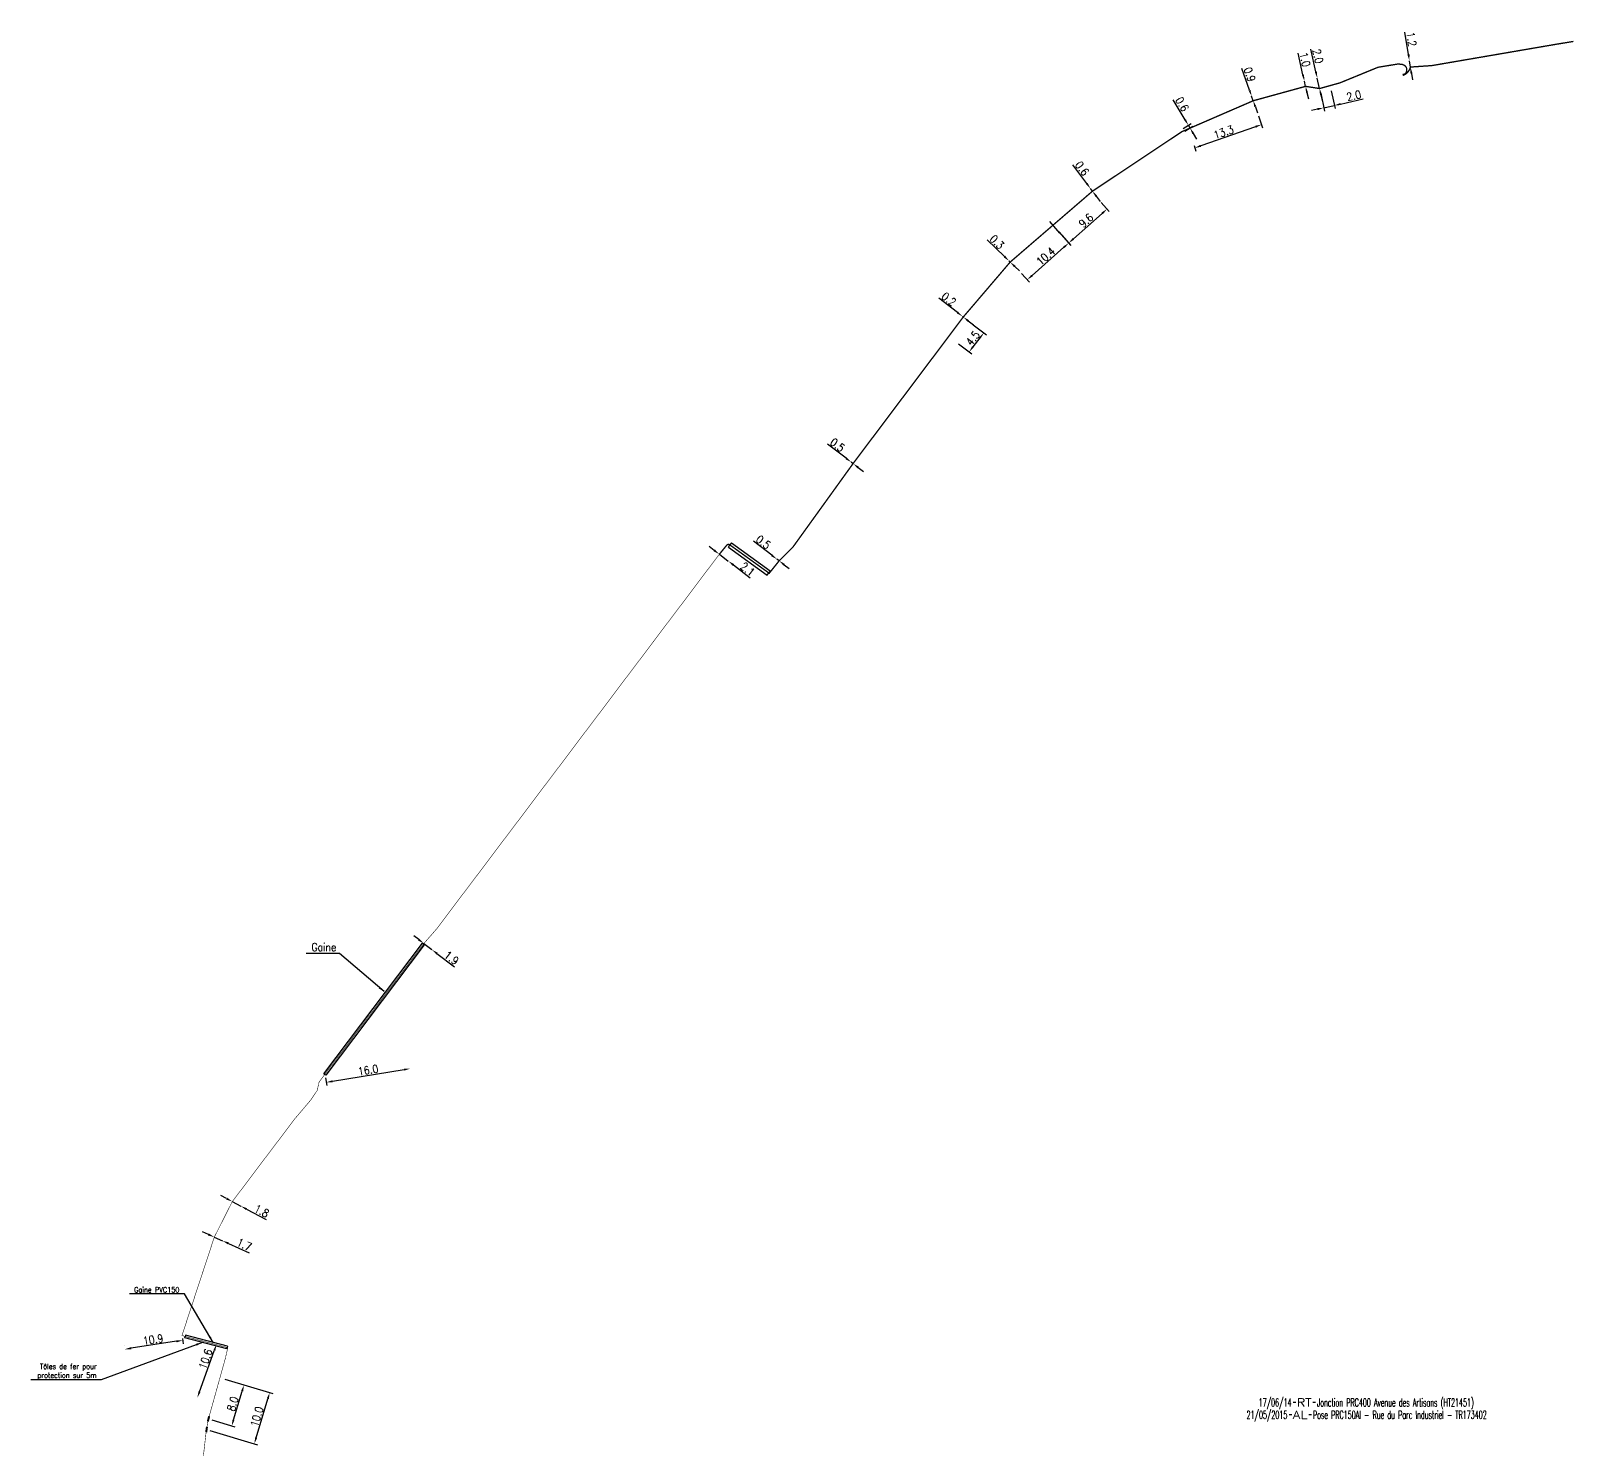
# Model space of a CAD drawing. Header units: millimetres. Extents: x 113190 to 114000, y 149000 to 149995.
# Drawn here: x 113710.8 to 114000.1, y 149729.5 to 149995.3 of the extents above; entities that cross this region are included whole.
import ezdxf
from ezdxf.enums import TextEntityAlignment as Align

# ---------------------------------------------------------------- set-up
doc = ezdxf.new("R2010")
doc.units = ezdxf.units.MM
doc.header["$PDMODE"] = 34
doc.layers.get('0').update_dxf_attribs({"linetype": 'CONTINUOUS'})
doc.layers.get('DEFPOINTS').update_dxf_attribs({"linetype": 'CONTINUOUS'})
for name, color, linetype in [('M_130', 3, 'M_ST_15'), ('M_300', 7, 'CONTINUOUS'), ('M_400', 7, 'CONTINUOUS'), ('M_420', 7, 'CONTINUOUS'), ('M_910', 7, 'CONTINUOUS')]:
    doc.layers.add(name, color=color, linetype=linetype)
doc.styles.get("Standard").update_dxf_attribs({"font": 'romans.shx', "width": 0.85})
doc.linetypes.add('M_ST_15', pattern='A,5,-0.3,["XX",Standard,S=1,R=0,X=0,Y=-0.5],-2.5', length=7.8)
doc.dimstyles.get("Standard").update_dxf_attribs({"dimtxt": 1.5, "dimasz": 1.2, "dimexe": 0.625, "dimexo": 0.625, "dimgap": 0.25, "dimtad": 1, "dimdec": 1, "dimzin": 0, "dimdsep": 46, "dimtxsty": 'Standard', "dimcen": -0.5, "dimadec": 0, "dimazin": 0, "dimtfac": 1, "dimtdec": 1, "dimtmove": 0, "dimatfit": 3, "dimfxl": 0, "dimtolj": 1, "dimtzin": 0, "dimarcsym": 0})

# ---------------------------------------------------------------- blocks, each defined once
blk = doc.blocks.new('*D3')
at = {"layer": 'DEFPOINTS', "color": 0, "linetype": 'Continuous', "transparency": 16777216}
for p in [(113745.55, 149749.03), (113745.55, 149749.03), (113741.98, 149739.09)]:
    blk.add_point(p, dxfattribs=at)
at = {"layer": 'M_130', "color": 0, "linetype": 'Continuous', "lineweight": -2, "transparency": 16777216}
blk.add_line((113742.38, 149740.22), (113745.15, 149747.9), dxfattribs=at)
at = {"layer": 'M_130', "color": 0, "linetype": 'Continuous', "transparency": 16777216}
for points in [[(113744.96, 149747.97), (113745.34, 149747.83), (113745.55, 149749.03)], [(113742.2, 149740.29), (113742.57, 149740.15), (113741.98, 149739.09)]]:
    blk.add_solid(points, dxfattribs=at)
at = {"layer": 'M_130', "color": 0, "linetype": 'Continuous', "transparency": 16777216, "insert": (113743.52, 149746.33), "char_height": 1.5, "attachment_point": 5, "rotation": 70.2105}
blk.add_mtext('\\A1;10.6', dxfattribs=at)
blk = doc.blocks.new('*D21')
at = {"layer": 'DEFPOINTS', "color": 0, "linetype": 'Continuous', "transparency": 16777216}
for p in [(113728.39, 149748.18), (113728.39, 149748.17), (113739.1, 149750.78)]:
    blk.add_point(p, dxfattribs=at)
at = {"layer": 'M_130', "color": 0, "linetype": 'Continuous', "lineweight": -2, "transparency": 16777216}
for p, q in [((113728.3, 149748.79), (113728.29, 149748.79)), ((113738.05, 149749.66), (113729.58, 149748.36)), ((113739.19, 149750.16), (113739.34, 149749.22))]:
    blk.add_line(p, q, dxfattribs=at)
at = {"layer": 'M_130', "color": 0, "linetype": 'Continuous', "transparency": 16777216}
for points in [[(113729.54, 149748.56), (113729.61, 149748.16), (113728.39, 149748.18)], [(113738.02, 149749.86), (113738.08, 149749.46), (113739.24, 149749.84)]]:
    blk.add_solid(points, dxfattribs=at)
at = {"layer": 'M_130', "color": 0, "linetype": 'Continuous', "transparency": 16777216, "insert": (113733.68, 149750), "char_height": 1.5, "attachment_point": 5, "rotation": 8.7199}
blk.add_mtext('\\A1;10.9', dxfattribs=at)
blk = doc.blocks.new('*D22')
at = {"layer": 'DEFPOINTS', "color": 0, "linetype": 'Continuous', "transparency": 16777216}
for p in [(113745.16, 149769.2), (113746.71, 149768.5), (113746.71, 149768.5)]:
    blk.add_point(p, dxfattribs=at)
at = {"layer": 'M_130', "color": 0, "linetype": 'Continuous', "lineweight": -2, "transparency": 16777216}
for p, q in [((113744.06, 149769.69), (113742.96, 149770.17)), ((113745.16, 149769.2), (113746.71, 149768.5)), ((113747.8, 149768.02), (113751.72, 149766.27))]:
    blk.add_line(p, q, dxfattribs=at)
at = {"layer": 'M_130', "color": 0, "linetype": 'Continuous', "transparency": 16777216}
for points in [[(113744.14, 149769.87), (113743.98, 149769.5), (113745.16, 149769.2)], [(113747.89, 149768.2), (113747.72, 149767.83), (113746.71, 149768.5)]]:
    blk.add_solid(points, dxfattribs=at)
at = {"layer": 'M_130', "color": 0, "linetype": 'Continuous', "transparency": 16777216, "insert": (113750.76, 149767.79), "char_height": 1.5, "attachment_point": 5, "rotation": 335.9658}
blk.add_mtext('\\A1;1.7', dxfattribs=at)
blk = doc.blocks.new('*D23')
at = {"layer": 'DEFPOINTS', "color": 0, "linetype": 'Continuous', "transparency": 16777216}
for p in [(113748.53, 149775.85), (113750.12, 149775.01), (113750.12, 149775.01)]:
    blk.add_point(p, dxfattribs=at)
at = {"layer": 'M_130', "color": 0, "linetype": 'Continuous', "lineweight": -2, "transparency": 16777216}
for p, q in [((113747.47, 149776.41), (113746.41, 149776.97)), ((113748.53, 149775.85), (113750.12, 149775.01)), ((113751.19, 149774.45), (113754.89, 149772.5))]:
    blk.add_line(p, q, dxfattribs=at)
at = {"layer": 'M_130', "color": 0, "linetype": 'Continuous', "transparency": 16777216}
for points in [[(113747.56, 149776.59), (113747.38, 149776.24), (113748.53, 149775.85)], [(113751.28, 149774.63), (113751.09, 149774.28), (113750.12, 149775.01)]]:
    blk.add_solid(points, dxfattribs=at)
at = {"layer": 'M_130', "color": 0, "linetype": 'Continuous', "transparency": 16777216, "insert": (113754.04, 149774.08), "char_height": 1.5, "attachment_point": 5, "rotation": 332.1739}
blk.add_mtext('\\A1;1.8', dxfattribs=at)
blk = doc.blocks.new('*D24')
at = {"layer": 'DEFPOINTS', "color": 0, "linetype": 'Continuous', "transparency": 16777216}
for p in [(113784.45, 149824.22), (113785.96, 149823.07), (113785.96, 149823.07)]:
    blk.add_point(p, dxfattribs=at)
at = {"layer": 'M_130', "color": 0, "linetype": 'Continuous', "lineweight": -2, "transparency": 16777216}
for p, q in [((113783.49, 149824.95), (113782.54, 149825.68)), ((113784.45, 149824.22), (113785.96, 149823.07)), ((113786.91, 149822.34), (113790.2, 149819.84))]:
    blk.add_line(p, q, dxfattribs=at)
at = {"layer": 'M_130', "color": 0, "linetype": 'Continuous', "transparency": 16777216}
for points in [[(113783.62, 149825.11), (113783.37, 149824.79), (113784.45, 149824.22)], [(113787.03, 149822.5), (113786.79, 149822.18), (113785.96, 149823.07)]]:
    blk.add_solid(points, dxfattribs=at)
at = {"layer": 'M_130', "color": 0, "linetype": 'Continuous', "transparency": 16777216, "insert": (113789.64, 149821.52), "char_height": 1.5, "attachment_point": 5, "rotation": 322.6609}
blk.add_mtext('\\A1;1.9', dxfattribs=at)
blk = doc.blocks.new('*D25')
at = {"layer": 'DEFPOINTS', "color": 0, "linetype": 'Continuous', "transparency": 16777216}
for p in [(113839.85, 149897.18), (113841.52, 149895.9), (113841.52, 149895.9)]:
    blk.add_point(p, dxfattribs=at)
at = {"layer": 'M_130', "color": 0, "linetype": 'Continuous', "lineweight": -2, "transparency": 16777216}
for p, q in [((113838.9, 149897.91), (113837.95, 149898.63)), ((113839.85, 149897.18), (113841.52, 149895.9)), ((113842.48, 149895.18), (113845.66, 149892.75))]:
    blk.add_line(p, q, dxfattribs=at)
at = {"layer": 'M_130', "color": 0, "linetype": 'Continuous', "transparency": 16777216}
for points in [[(113839.02, 149898.07), (113838.78, 149897.75), (113839.85, 149897.18)], [(113842.6, 149895.34), (113842.36, 149895.02), (113841.52, 149895.9)]]:
    blk.add_solid(points, dxfattribs=at)
at = {"layer": 'M_130', "color": 0, "linetype": 'Continuous', "transparency": 16777216, "insert": (113845.15, 149894.39), "char_height": 1.5, "attachment_point": 5, "rotation": 322.6609}
blk.add_mtext('\\A1;2.1', dxfattribs=at)
blk = doc.blocks.new('*D26')
at = {"layer": 'DEFPOINTS', "color": 0, "linetype": 'Continuous', "transparency": 16777216}
for p in [(113850.65, 149896.25), (113850.65, 149896.25), (113851.05, 149895.94)]:
    blk.add_point(p, dxfattribs=at)
at = {"layer": 'M_130', "color": 0, "linetype": 'Continuous', "lineweight": -2, "transparency": 16777216}
for p, q in [((113849.7, 149896.98), (113846.23, 149899.63)), ((113851.05, 149895.94), (113850.65, 149896.25)), ((113852, 149895.22), (113852.96, 149894.49))]:
    blk.add_line(p, q, dxfattribs=at)
at = {"layer": 'M_130', "color": 0, "linetype": 'Continuous', "transparency": 16777216}
for points in [[(113849.82, 149897.14), (113849.58, 149896.82), (113850.65, 149896.25)], [(113852.13, 149895.38), (113851.88, 149895.06), (113851.05, 149895.94)]]:
    blk.add_solid(points, dxfattribs=at)
at = {"layer": 'M_130', "color": 0, "linetype": 'Continuous', "transparency": 16777216, "insert": (113848.09, 149899.46), "char_height": 1.5, "attachment_point": 5, "rotation": 322.6261}
blk.add_mtext('\\A1;0.5', dxfattribs=at)
blk = doc.blocks.new('*D27')
at = {"layer": 'DEFPOINTS', "color": 0, "linetype": 'Continuous', "transparency": 16777216}
for p in [(113864.56, 149914.45), (113864.56, 149914.45), (113864.95, 149914.15)]:
    blk.add_point(p, dxfattribs=at)
at = {"layer": 'M_130', "color": 0, "linetype": 'Continuous', "lineweight": -2, "transparency": 16777216}
for p, q in [((113863.6, 149915.18), (113860.13, 149917.83)), ((113864.95, 149914.15), (113864.56, 149914.45)), ((113865.91, 149913.42), (113866.86, 149912.69))]:
    blk.add_line(p, q, dxfattribs=at)
at = {"layer": 'M_130', "color": 0, "linetype": 'Continuous', "transparency": 16777216}
for points in [[(113863.72, 149915.34), (113863.48, 149915.02), (113864.56, 149914.45)], [(113866.03, 149913.58), (113865.79, 149913.26), (113864.95, 149914.15)]]:
    blk.add_solid(points, dxfattribs=at)
at = {"layer": 'M_130', "color": 0, "linetype": 'Continuous', "transparency": 16777216, "insert": (113862, 149917.66), "char_height": 1.5, "attachment_point": 5, "rotation": 322.6261}
blk.add_mtext('\\A1;0.5', dxfattribs=at)
blk = doc.blocks.new('*D28')
at = {"layer": 'DEFPOINTS', "color": 0, "linetype": 'Continuous', "transparency": 16777216}
for p in [(113885.43, 149941.77), (113885.43, 149941.77), (113885.59, 149941.64)]:
    blk.add_point(p, dxfattribs=at)
at = {"layer": 'M_130', "color": 0, "linetype": 'Continuous', "lineweight": -2, "transparency": 16777216}
for p, q in [((113884.48, 149942.5), (113881.03, 149945.18)), ((113885.59, 149941.64), (113885.43, 149941.77)), ((113886.53, 149940.91), (113887.48, 149940.17))]:
    blk.add_line(p, q, dxfattribs=at)
at = {"layer": 'M_130', "color": 0, "linetype": 'Continuous', "transparency": 16777216}
for points in [[(113884.6, 149942.66), (113884.36, 149942.34), (113885.43, 149941.77)], [(113886.66, 149941.07), (113886.41, 149940.75), (113885.59, 149941.64)]]:
    blk.add_solid(points, dxfattribs=at)
at = {"layer": 'M_130', "color": 0, "linetype": 'Continuous', "transparency": 16777216, "insert": (113882.89, 149945), "char_height": 1.5, "attachment_point": 5, "rotation": 322.1599}
blk.add_mtext('\\A1;0.2', dxfattribs=at)
blk = doc.blocks.new('*D29')
at = {"layer": 'DEFPOINTS', "color": 0, "linetype": 'Continuous', "transparency": 16777216}
for p in [(113886.96, 149940.58), (113884.21, 149937.02), (113886.68, 149935.11)]:
    blk.add_point(p, dxfattribs=at)
at = {"layer": 'M_130', "color": 0, "linetype": 'Continuous', "lineweight": -2, "transparency": 16777216}
for p, q in [((113887.45, 149940.2), (113889.92, 149938.29)), ((113884.7, 149936.64), (113887.17, 149934.73)), ((113888.7, 149937.72), (113887.41, 149936.06))]:
    blk.add_line(p, q, dxfattribs=at)
at = {"layer": 'M_130', "color": 0, "linetype": 'Continuous', "transparency": 16777216}
for points in [[(113888.54, 149937.84), (113888.85, 149937.6), (113889.43, 149938.67)], [(113887.25, 149936.18), (113887.57, 149935.94), (113886.68, 149935.11)]]:
    blk.add_solid(points, dxfattribs=at)
at = {"layer": 'M_130', "color": 0, "linetype": 'Continuous', "transparency": 16777216, "insert": (113887.38, 149937.65), "char_height": 1.5, "attachment_point": 5, "rotation": 52.3336}
blk.add_mtext('\\A1;4.5', dxfattribs=at)
blk = doc.blocks.new('*D30')
at = {"layer": 'DEFPOINTS', "color": 0, "linetype": 'Continuous', "transparency": 16777216}
for p in [(113894.17, 149952.16), (113894.17, 149952.16), (113894.39, 149951.95)]:
    blk.add_point(p, dxfattribs=at)
at = {"layer": 'M_130', "color": 0, "linetype": 'Continuous', "lineweight": -2, "transparency": 16777216}
for p, q in [((113893.31, 149952.99), (113890.09, 149956.09)), ((113894.39, 149951.95), (113894.17, 149952.16)), ((113895.25, 149951.12), (113896.12, 149950.28))]:
    blk.add_line(p, q, dxfattribs=at)
at = {"layer": 'M_130', "color": 0, "linetype": 'Continuous', "transparency": 16777216}
for points in [[(113893.45, 149953.13), (113893.17, 149952.84), (113894.17, 149952.16)], [(113895.39, 149951.26), (113895.11, 149950.97), (113894.39, 149951.95)]]:
    blk.add_solid(points, dxfattribs=at)
at = {"layer": 'M_130', "color": 0, "linetype": 'Continuous', "transparency": 16777216, "insert": (113891.92, 149955.71), "char_height": 1.5, "attachment_point": 5, "rotation": 316.0826}
blk.add_mtext('\\A1;0.3', dxfattribs=at)
blk = doc.blocks.new('*D31')
at = {"layer": 'DEFPOINTS', "color": 0, "linetype": 'Continuous', "transparency": 16777216}
for p in [(113903.7, 149957.39), (113896.12, 149950.28), (113897.58, 149948.63)]:
    blk.add_point(p, dxfattribs=at)
at = {"layer": 'M_130', "color": 0, "linetype": 'Continuous', "lineweight": -2, "transparency": 16777216}
for p, q in [((113904.11, 149956.92), (113905.77, 149955.04)), ((113904.46, 149954.72), (113898.48, 149949.42)), ((113896.53, 149949.82), (113898, 149948.16))]:
    blk.add_line(p, q, dxfattribs=at)
at = {"layer": 'M_130', "color": 0, "linetype": 'Continuous', "transparency": 16777216}
for points in [[(113904.33, 149954.87), (113904.59, 149954.57), (113905.36, 149955.51)], [(113898.35, 149949.57), (113898.62, 149949.27), (113897.58, 149948.63)]]:
    blk.add_solid(points, dxfattribs=at)
at = {"layer": 'M_130', "color": 0, "linetype": 'Continuous', "transparency": 16777216, "insert": (113901.04, 149953.02), "char_height": 1.5, "attachment_point": 5, "rotation": 41.5316}
blk.add_mtext('\\A1;10.4', dxfattribs=at)
blk = doc.blocks.new('*D32')
at = {"layer": 'DEFPOINTS', "color": 0, "linetype": 'Continuous', "transparency": 16777216}
for p in [(113911.06, 149963.56), (113903.1, 149958.06), (113905.36, 149955.51)]:
    blk.add_point(p, dxfattribs=at)
at = {"layer": 'M_130', "color": 0, "linetype": 'Continuous', "lineweight": -2, "transparency": 16777216}
for p, q in [((113911.47, 149963.09), (113912.96, 149961.41)), ((113911.65, 149961.08), (113906.26, 149956.31)), ((113903.52, 149957.59), (113905.77, 149955.05))]:
    blk.add_line(p, q, dxfattribs=at)
at = {"layer": 'M_130', "color": 0, "linetype": 'Continuous', "transparency": 16777216}
for points in [[(113911.51, 149961.23), (113911.78, 149960.93), (113912.54, 149961.88)], [(113906.12, 149956.46), (113906.39, 149956.16), (113905.36, 149955.51)]]:
    blk.add_solid(points, dxfattribs=at)
at = {"layer": 'M_130', "color": 0, "linetype": 'Continuous', "transparency": 16777216, "insert": (113908.62, 149959.74), "char_height": 1.5, "attachment_point": 5, "rotation": 41.5316}
blk.add_mtext('\\A1;9.6', dxfattribs=at)
blk = doc.blocks.new('*D33')
at = {"layer": 'DEFPOINTS', "color": 0, "linetype": 'Continuous', "transparency": 16777216}
for p in [(113909.45, 149965.71), (113909.45, 149965.71), (113909.81, 149965.23)]:
    blk.add_point(p, dxfattribs=at)
at = {"layer": 'M_130', "color": 0, "linetype": 'Continuous', "lineweight": -2, "transparency": 16777216}
for p, q in [((113908.73, 149966.67), (113906.12, 149970.17)), ((113909.81, 149965.23), (113909.45, 149965.71)), ((113910.53, 149964.27), (113911.25, 149963.31))]:
    blk.add_line(p, q, dxfattribs=at)
at = {"layer": 'M_130', "color": 0, "linetype": 'Continuous', "transparency": 16777216}
for points in [[(113908.89, 149966.79), (113908.57, 149966.55), (113909.45, 149965.71)], [(113910.69, 149964.39), (113910.37, 149964.15), (113909.81, 149965.23)]]:
    blk.add_solid(points, dxfattribs=at)
at = {"layer": 'M_130', "color": 0, "linetype": 'Continuous', "transparency": 16777216, "insert": (113907.87, 149969.5), "char_height": 1.5, "attachment_point": 5, "rotation": 306.7469}
blk.add_mtext('\\A1;0.6', dxfattribs=at)
blk = doc.blocks.new('*D34')
at = {"layer": 'DEFPOINTS', "color": 0, "linetype": 'Continuous', "transparency": 16777216}
for p in [(113927.79, 149977.59), (113926.26, 149976.68), (113926.56, 149976.16)]:
    blk.add_point(p, dxfattribs=at)
at = {"layer": 'M_130', "color": 0, "linetype": 'Continuous', "lineweight": -2, "transparency": 16777216}
for p, q in [((113927.18, 149978.62), (113924.95, 149982.38)), ((113926.79, 149977), (113928.33, 149977.91)), ((113927.1, 149976.48), (113928.64, 149977.39)), ((113928.1, 149977.07), (113927.79, 149977.59)), ((113928.71, 149976.04), (113929.32, 149975.01))]:
    blk.add_line(p, q, dxfattribs=at)
at = {"layer": 'M_130', "color": 0, "linetype": 'Continuous', "transparency": 16777216}
for points in [[(113927.35, 149978.72), (113927.01, 149978.52), (113927.79, 149977.59)], [(113928.88, 149976.14), (113928.54, 149975.94), (113928.1, 149977.07)]]:
    blk.add_solid(points, dxfattribs=at)
at = {"layer": 'M_130', "color": 0, "linetype": 'Continuous', "transparency": 16777216, "insert": (113926.62, 149981.53), "char_height": 1.5, "attachment_point": 5, "rotation": 300.6805}
blk.add_mtext('\\A1;0.6', dxfattribs=at)
blk = doc.blocks.new('*D35')
at = {"layer": 'DEFPOINTS', "color": 0, "linetype": 'Continuous', "transparency": 16777216}
for p in [(113940.74, 149979.93), (113928.64, 149974.36), (113929, 149973.34)]:
    blk.add_point(p, dxfattribs=at)
at = {"layer": 'M_130', "color": 0, "linetype": 'Continuous', "lineweight": -2, "transparency": 16777216}
for p, q in [((113940.38, 149977.32), (113930.13, 149973.74)), ((113940.95, 149979.34), (113941.72, 149977.12)), ((113928.85, 149973.77), (113929.2, 149972.75))]:
    blk.add_line(p, q, dxfattribs=at)
at = {"layer": 'M_130', "color": 0, "linetype": 'Continuous', "transparency": 16777216}
for points in [[(113940.32, 149977.51), (113940.45, 149977.13), (113941.51, 149977.71)], [(113930.06, 149973.93), (113930.19, 149973.55), (113929, 149973.34)]]:
    blk.add_solid(points, dxfattribs=at)
at = {"layer": 'M_130', "color": 0, "linetype": 'Continuous', "transparency": 16777216, "insert": (113934.4, 149976.29), "char_height": 1.5, "attachment_point": 5, "rotation": 19.2465}
blk.add_mtext('\\A1;13.3', dxfattribs=at)
blk = doc.blocks.new('*D36')
at = {"layer": 'DEFPOINTS', "color": 0, "linetype": 'Continuous', "transparency": 16777216}
for p in [(113939.66, 149983.03), (113939.66, 149983.03), (113939.95, 149982.18)]:
    blk.add_point(p, dxfattribs=at)
at = {"layer": 'M_130', "color": 0, "linetype": 'Continuous', "lineweight": -2, "transparency": 16777216}
for p, q in [((113939.26, 149984.17), (113937.84, 149988.24)), ((113939.95, 149982.18), (113939.66, 149983.03)), ((113940.35, 149981.05), (113940.75, 149979.92))]:
    blk.add_line(p, q, dxfattribs=at)
at = {"layer": 'M_130', "color": 0, "linetype": 'Continuous', "transparency": 16777216}
for points in [[(113939.45, 149984.23), (113939.07, 149984.1), (113939.66, 149983.03)], [(113940.54, 149981.12), (113940.16, 149980.98), (113939.95, 149982.18)]]:
    blk.add_solid(points, dxfattribs=at)
at = {"layer": 'M_130', "color": 0, "linetype": 'Continuous', "transparency": 16777216, "insert": (113939.3, 149987.1), "char_height": 1.5, "attachment_point": 5, "rotation": 289.2465}
blk.add_mtext('\\A1;0.9', dxfattribs=at)
blk = doc.blocks.new('*D37')
at = {"layer": 'DEFPOINTS', "color": 0, "linetype": 'Continuous', "transparency": 16777216}
for p in [(113949.55, 149985.86), (113949.55, 149985.86), (113949.77, 149984.88)]:
    blk.add_point(p, dxfattribs=at)
at = {"layer": 'M_130', "color": 0, "linetype": 'Continuous', "lineweight": -2, "transparency": 16777216}
for p, q in [((113949.28, 149987.03), (113948.35, 149991.13)), ((113949.77, 149984.88), (113949.55, 149985.86)), ((113950.03, 149983.71), (113950.3, 149982.54))]:
    blk.add_line(p, q, dxfattribs=at)
at = {"layer": 'M_130', "color": 0, "linetype": 'Continuous', "transparency": 16777216}
for points in [[(113949.48, 149987.07), (113949.09, 149986.98), (113949.55, 149985.86)], [(113950.23, 149983.76), (113949.84, 149983.67), (113949.77, 149984.88)]]:
    blk.add_solid(points, dxfattribs=at)
at = {"layer": 'M_130', "color": 0, "linetype": 'Continuous', "transparency": 16777216, "insert": (113949.66, 149989.9), "char_height": 1.5, "attachment_point": 5, "rotation": 282.7709}
blk.add_mtext('\\A1;1.0', dxfattribs=at)
blk = doc.blocks.new('*D38')
at = {"layer": 'DEFPOINTS', "color": 0, "linetype": 'Continuous', "transparency": 16777216}
for p in [(113951.97, 149986.42), (113951.97, 149986.42), (113952.4, 149984.47)]:
    blk.add_point(p, dxfattribs=at)
at = {"layer": 'M_130', "color": 0, "linetype": 'Continuous', "lineweight": -2, "transparency": 16777216}
for p, q in [((113951.71, 149987.59), (113950.76, 149991.86)), ((113952.4, 149984.47), (113951.97, 149986.42)), ((113952.66, 149983.3), (113952.92, 149982.12))]:
    blk.add_line(p, q, dxfattribs=at)
at = {"layer": 'M_130', "color": 0, "linetype": 'Continuous', "transparency": 16777216}
for points in [[(113951.9, 149987.63), (113951.51, 149987.55), (113951.97, 149986.42)], [(113952.86, 149983.34), (113952.46, 149983.25), (113952.4, 149984.47)]]:
    blk.add_solid(points, dxfattribs=at)
at = {"layer": 'M_130', "color": 0, "linetype": 'Continuous', "transparency": 16777216, "insert": (113952.08, 149990.53), "char_height": 1.5, "attachment_point": 5, "rotation": 282.5296}
blk.add_mtext('\\A1;2.0', dxfattribs=at)
blk = doc.blocks.new('*D39')
at = {"layer": 'DEFPOINTS', "color": 0, "linetype": 'Continuous', "transparency": 16777216}
for p in [(113952.46, 149984.19), (113954.41, 149984.62), (113953.2, 149980.87)]:
    blk.add_point(p, dxfattribs=at)
at = {"layer": 'M_130', "color": 0, "linetype": 'Continuous', "lineweight": -2, "transparency": 16777216}
for p, q in [((113952.6, 149983.58), (113953.33, 149980.26)), ((113954.55, 149984.01), (113955.29, 149980.7)), ((113952.03, 149980.61), (113950.86, 149980.35)), ((113953.2, 149980.87), (113955.15, 149981.31)), ((113956.32, 149981.57), (113960.59, 149982.52))]:
    blk.add_line(p, q, dxfattribs=at)
at = {"layer": 'M_130', "color": 0, "linetype": 'Continuous', "transparency": 16777216}
for points in [[(113951.98, 149980.81), (113952.07, 149980.42), (113953.2, 149980.87)], [(113956.28, 149981.76), (113956.37, 149981.37), (113955.15, 149981.31)]]:
    blk.add_solid(points, dxfattribs=at)
at = {"layer": 'M_130', "color": 0, "linetype": 'Continuous', "transparency": 16777216, "insert": (113958.82, 149983.15), "char_height": 1.5, "attachment_point": 5, "rotation": 12.5296}
blk.add_mtext('\\A1;2.0', dxfattribs=at)
blk = doc.blocks.new('*D40')
at = {"layer": 'DEFPOINTS', "color": 0, "linetype": 'Continuous', "transparency": 16777216}
for p in [(113969.25, 149989.68), (113969.25, 149989.68), (113969.43, 149988.5)]:
    blk.add_point(p, dxfattribs=at)
at = {"layer": 'M_130', "color": 0, "linetype": 'Continuous', "lineweight": -2, "transparency": 16777216}
for p, q in [((113969.06, 149990.87), (113968.41, 149995.04)), ((113969.43, 149988.5), (113969.25, 149989.68)), ((113969.62, 149987.31), (113969.8, 149986.13))]:
    blk.add_line(p, q, dxfattribs=at)
at = {"layer": 'M_130', "color": 0, "linetype": 'Continuous', "transparency": 16777216}
for points in [[(113969.26, 149990.9), (113968.86, 149990.84), (113969.25, 149989.68)], [(113969.82, 149987.34), (113969.42, 149987.28), (113969.43, 149988.5)]]:
    blk.add_solid(points, dxfattribs=at)
at = {"layer": 'M_130', "color": 0, "linetype": 'Continuous', "transparency": 16777216, "insert": (113969.63, 149993.72), "char_height": 1.5, "attachment_point": 5, "rotation": 278.9042}
blk.add_mtext('\\A1;1.2', dxfattribs=at)
blk = doc.blocks.new('*D65')
at = {"layer": 'DEFPOINTS', "color": 0, "linetype": 'Continuous', "transparency": 16777216}
for p in [(113781.93, 149800.78), (113781.93, 149800.78), (113765.9, 149799.67)]:
    blk.add_point(p, dxfattribs=at)
at = {"layer": 'M_400', "color": 0, "linetype": 'Continuous', "lineweight": -2, "transparency": 16777216}
for p, q in [((113767.32, 149798.4), (113780.75, 149800.59)), ((113766, 149799.05), (113766.24, 149797.59))]:
    blk.add_line(p, q, dxfattribs=at)
at = {"layer": 'M_400', "color": 0, "linetype": 'Continuous', "transparency": 16777216}
for points in [[(113780.71, 149800.79), (113780.78, 149800.39), (113781.93, 149800.78)], [(113767.29, 149798.6), (113767.35, 149798.2), (113766.14, 149798.21)]]:
    blk.add_solid(points, dxfattribs=at)
at = {"layer": 'M_400', "color": 0, "linetype": 'Continuous', "transparency": 16777216, "insert": (113774, 149800.5), "char_height": 1.5, "attachment_point": 5, "rotation": 9.2605}
blk.add_mtext('\\A1;16.0', dxfattribs=at)
blk = doc.blocks.new('*D66')
at = {"layer": 'DEFPOINTS', "color": 0, "linetype": 'Continuous', "transparency": 16777216}
for p in [(113746.52, 149742.75), (113750.72, 149741.49), (113744.07, 149735.13)]:
    blk.add_point(p, dxfattribs=at)
at = {"layer": 'M_300', "color": 0, "linetype": 'Continuous', "lineweight": -2, "transparency": 16777216}
for p, q in [((113747.12, 149742.57), (113751.32, 149741.31)), ((113748.77, 149734.97), (113750.38, 149740.34)), ((113744.67, 149734.95), (113749.02, 149733.64))]:
    blk.add_line(p, q, dxfattribs=at)
at = {"layer": 'M_300', "color": 0, "linetype": 'Continuous', "transparency": 16777216}
for points in [[(113750.19, 149740.39), (113750.57, 149740.28), (113750.72, 149741.49)], [(113748.58, 149735.03), (113748.96, 149734.92), (113748.42, 149733.82)]]:
    blk.add_solid(points, dxfattribs=at)
at = {"layer": 'M_300', "color": 0, "linetype": 'Continuous', "transparency": 16777216, "insert": (113748.62, 149737.94), "char_height": 1.5, "attachment_point": 5, "rotation": 73.2907}
blk.add_mtext('\\A1;8.0', dxfattribs=at)
blk = doc.blocks.new('*D67')
at = {"layer": 'DEFPOINTS', "color": 0, "linetype": 'Continuous', "transparency": 16777216}
for p in [(113746.52, 149742.75), (113755.54, 149740.04), (113743.71, 149733.13)]:
    blk.add_point(p, dxfattribs=at)
at = {"layer": 'M_300', "color": 0, "linetype": 'Continuous', "lineweight": -2, "transparency": 16777216}
for p, q in [((113747.12, 149742.57), (113756.14, 149739.86)), ((113753.01, 149731.59), (113755.2, 149738.89)), ((113744.31, 149732.95), (113753.26, 149730.26))]:
    blk.add_line(p, q, dxfattribs=at)
at = {"layer": 'M_300', "color": 0, "linetype": 'Continuous', "transparency": 16777216}
for points in [[(113755.01, 149738.95), (113755.39, 149738.83), (113755.54, 149740.04)], [(113752.82, 149731.65), (113753.2, 149731.53), (113752.66, 149730.44)]]:
    blk.add_solid(points, dxfattribs=at)
at = {"layer": 'M_300', "color": 0, "linetype": 'Continuous', "transparency": 16777216, "insert": (113753.14, 149735.53), "char_height": 1.5, "attachment_point": 5, "rotation": 73.2907}
blk.add_mtext('\\A1;10.0', dxfattribs=at)
blk = doc.blocks.new('M_300_03')
at = {"color": 0, "linetype": 'Continuous'}
blk.add_solid([(-1, 0.375), (-1, -0.375), (1, 0.375), (1, -0.375)], dxfattribs=at)
at = {"color": 0, "linetype": 'Continuous', "width": 0.75, "flags": 3}
for tag, p in [('DEF_LEG', (0, -5)), ('DEF_COUP', (0, -7.5)), ('DEF_TYPE', (0, -10))]:
    blk.add_attdef(tag, text='', height=1.2, dxfattribs=at).set_placement(p, align=Align.MIDDLE)
blk = doc.blocks.new('GIS_MODF')
at = {"color": 0, "linetype": 'Continuous', "flags": 128}
for points in [[(-2.18, -0.01), (-1.68, -0.01)], [(1.52, -0.01), (2.02, -0.01)]]:
    blk.add_lwpolyline(points, dxfattribs=at)
at = {"color": 0, "linetype": 'Continuous', "width": 0.5}
blk.add_attdef('DATE', text='', height=1.5, dxfattribs=at).set_placement((-2.5, -0.8), align=Align.RIGHT)
at = {"color": 0, "linetype": 'Continuous', "width": 1.771291}
blk.add_attdef('USER', text='', height=1.5, dxfattribs=at).set_placement((-1.51, -0.8), (1.28, -0.8), align=Align.FIT)
at = {"color": 0, "linetype": 'Continuous', "width": 0.5}
blk.add_attdef('DESC', (2.29, -0.8), '', height=1.5, dxfattribs=at)

msp = doc.modelspace()

# ---------------------------------------------------------------- linework, layer by layer
at = {"layer": 'DEFPOINTS'}
msp.add_line((113903.7, 149957.39), (113901.8, 149959.52), dxfattribs=at)
at = {"layer": 'M_130'}
for points, const_width in [([(113969.43, 149988.5), (113973.44, 149988.77), (113996.76, 149992.77), (114000, 149993.3)], 0.25), ([(113744.2, 149735.61), (113744.2, 149735.61), (113747.22, 149746.43), (113747.69, 149748.47), (113739.58, 149750.6), (113739.1, 149750.78), (113745.16, 149769.2), (113748.53, 149775.85), (113760.23, 149791.34), (113763.23, 149794.87), (113764.45, 149796.68), (113764.81, 149798.27), (113784.45, 149824.22), (113786.81, 149826.92), (113839.85, 149897.18)], 0.1), ([(113743.71, 149733.13), (113743.95, 149734.65)], 0.1), ([(113743.05, 149676.77), (113742.77, 149685.22), (113742.57, 149707.27), (113743.01, 149727.28), (113743.62, 149732.64)], 0.1)]:
    msp.add_lwpolyline(points, dxfattribs=dict(at, const_width=const_width))
at = {"layer": 'M_130', "const_width": 0.25, "flags": 128}
for points in [[(113839.85, 149897.18), (113841.23, 149898.87, -0.332543), (113841.73, 149899), (113849.05, 149893.73), (113849.2, 149893.61), (113851.05, 149895.94), (113853.65, 149898.53), (113864.97, 149914.24), (113885.6, 149941.66), (113894.39, 149951.95), (113909.81, 149965.23), (113926.6, 149976.4), (113939.95, 149982.18), (113949.77, 149984.88), (113952.4, 149984.47), (113956.23, 149985.54), (113963.36, 149988.46), (113967.1, 149989.07)], [(113967.1, 149989.07), (113967.88, 149989), (113968.26, 149988.84, -0.550523), (113968.32, 149987.16), (113967.95, 149987.1)], [(113969.43, 149988.5, -0.25311), (113967.99, 149986.92, 7.563255)]]:
    msp.add_lwpolyline(points, format="xyb", dxfattribs=at)
at = {"layer": 'M_400', "color": 7, "linetype": 'CONTINUOUS'}
for p, q in [((113841.55, 149898.52), (113841.84, 149898.92)), ((113842.13, 149899.33), (113841.84, 149898.92)), ((113842.13, 149899.33), (113849.4, 149894.09)), ((113841.55, 149898.52), (113848.81, 149893.28)), ((113848.81, 149893.28), (113849.11, 149893.68)), ((113849.4, 149894.09), (113849.11, 149893.68)), ((113765.7, 149799.82), (113784.18, 149824.29)), ((113766.1, 149799.52), (113784.58, 149823.99)), ((113784.18, 149824.29), (113784.38, 149824.14)), ((113784.58, 149823.99), (113784.38, 149824.14)), ((113765.7, 149799.82), (113765.9, 149799.67)), ((113766.1, 149799.52), (113765.9, 149799.67)), ((113739.61, 149750.32), (113739.68, 149750.56)), ((113747.49, 149748.26), (113739.61, 149750.32)), ((113739.74, 149750.8), (113739.68, 149750.56)), ((113747.62, 149748.75), (113739.74, 149750.8)), ((113747.49, 149748.26), (113747.55, 149748.51)), ((113747.62, 149748.75), (113747.55, 149748.51))]:
    msp.add_line(p, q, dxfattribs=at)

# ---------------------------------------------------------------- block references
at = {"layer": 'M_130', "linetype": 'ByBlock'}
ref = msp.add_blockref('GIS_MODF', (113949.63, 149738.24), dxfattribs=dict(at, rotation=0.01246106116961576))
ref.add_attrib('DATE', '17/06/14', dxfattribs={"layer": '0', "color": 0, "linetype": 'Continuous', "height": 1.5, "rotation": 0.0125, "width": 0.5}).set_placement((113947.13, 149737.44), align=Align.RIGHT)
ref.add_attrib('USER', 'RT', dxfattribs={"layer": '0', "color": 0, "linetype": 'Continuous', "height": 1.5, "rotation": 0.0125, "width": 1.082456}).set_placement((113948.12, 149737.44), (113950.91, 149737.44), align=Align.FIT)
ref.add_attrib('DESC', 'Jonction PRC400 Avenue des Artisans (HT21451)', (113951.92, 149737.44), dxfattribs={"layer": '0', "color": 0, "linetype": 'Continuous', "height": 1.5, "rotation": 0.0125, "width": 0.5})
at = {"layer": 'M_300', "xscale": 0.5, "yscale": 0.5, "zscale": 0.5}
for p, rotation in [((113744.07, 149735.13), 255.9437801448503), ((113743.71, 149733.13), 261.5155017094165)]:
    msp.add_blockref('M_300_03', p, dxfattribs=dict(at, rotation=rotation))
at = {"layer": 'M_910'}
ref = msp.add_blockref('GIS_MODF', (113948.86, 149735.93), dxfattribs=dict(at, rotation=0.01246106116960303))
ref.add_attrib('DATE', '21/05/2015', dxfattribs={"layer": '0', "color": 0, "linetype": 'Continuous', "height": 1.5, "rotation": 0.0125, "width": 0.5}).set_placement((113946.36, 149735.13), align=Align.RIGHT)
ref.add_attrib('USER', 'AL', dxfattribs={"layer": '0', "color": 0, "linetype": 'Continuous', "height": 1.5, "rotation": 0.0125, "width": 1.14613}).set_placement((113947.36, 149735.13), (113950.14, 149735.13), align=Align.FIT)
ref.add_attrib('DESC', 'Pose PRC150Al - Rue du Parc Industriel - TR173402', (113951.15, 149735.13), dxfattribs={"layer": '0', "color": 0, "linetype": 'Continuous', "height": 1.5, "rotation": 0.0125, "width": 0.5})

# ---------------------------------------------------------------- texts
at = {"layer": 'M_400', "linetype": 'Continuous'}
for s, insert, char_height, attachment_point in [('\\A1;Gaine', (113768.02, 149824.3), 1.5, 3), ('\\A1;Gaine PVC150', (113730.13, 149759.82), 1, 1)]:
    msp.add_mtext(s, dxfattribs=dict(at, insert=insert, char_height=char_height, attachment_point=attachment_point))
at = {"layer": 'M_420', "linetype": 'Continuous', "insert": (113723.08, 149745.46), "char_height": 1, "attachment_point": 3}
msp.add_mtext('\\A1;Tôles de fer pour\\Pprotection sur 5m', dxfattribs=at)

# ---------------------------------------------------------------- dimensions: what is measured, and where the dimension line sits
at = {"layer": 'M_130', "linetype": 'Continuous'}
for base, p1, p2, angle, picture, middle, dimtype in [((113969.25, 149989.68), (113969.43, 149988.5), (113969.25, 149989.68), 278.9042, '*D40', (113968.64, 149993.57), 160), ((113949.55, 149985.86), (113949.77, 149984.88), (113949.55, 149985.86), 282.7709, '*D37', (113948.68, 149989.68), 160), ((113951.97, 149986.42), (113952.4, 149984.47), (113951.97, 149986.42), 282.5296, '*D38', (113951.1, 149990.31), 160), ((113939.66, 149983.03), (113939.95, 149982.18), (113939.66, 149983.03), 289.2465, '*D36', (113938.35, 149986.77), 160), ((113927.79, 149977.59), (113926.56, 149976.16), (113926.26, 149976.68), 300.6805, '*D34', (113925.76, 149981.02), 160), ((113953.2, 149980.87), (113954.41, 149984.62), (113952.46, 149984.19), 12.5296, '*D39', (113959.04, 149982.17), 160), ((113929, 149973.34), (113940.74, 149979.93), (113928.64, 149974.36), 19.2465, '*D35', (113934.73, 149975.35), 160), ((113909.45, 149965.71), (113909.81, 149965.23), (113909.45, 149965.71), 306.7469, '*D33', (113907.07, 149968.9), 160), ((113905.36, 149955.51), (113911.06, 149963.56), (113903.1, 149958.06), 41.5316, '*D32', (113909.28, 149958.99), 160), ((113894.17, 149952.16), (113894.39, 149951.95), (113894.17, 149952.16), 316.0826, '*D30', (113891.23, 149954.99), 160), ((113897.58, 149948.63), (113903.7, 149957.39), (113896.12, 149950.28), 41.5316, '*D31', (113901.7, 149952.27), 160), ((113885.43, 149941.77), (113885.59, 149941.64), (113885.43, 149941.77), 322.1599, '*D28', (113882.28, 149944.21), 160), ((113886.68, 149935.11), (113886.96, 149940.58), (113884.21, 149937.02), 52.3336, '*D29', (113888.17, 149937.04), 160), ((113864.56, 149914.45), (113864.95, 149914.15), (113864.56, 149914.45), 322.6261, '*D27', (113861.39, 149916.87), 160), ((113841.52, 149895.9), (113839.85, 149897.18), (113841.52, 149895.9), 142.6609, '*D25', (113844.55, 149893.6), 160), ((113850.65, 149896.25), (113851.05, 149895.94), (113850.65, 149896.25), 322.6261, '*D26', (113847.49, 149898.67), 160), ((113785.96, 149823.07), (113784.45, 149824.22), (113785.96, 149823.07), 142.6609, '*D24', (113789.03, 149820.72), 160), ((113750.12, 149775.01), (113748.53, 149775.85), (113750.12, 149775.01), 152.1739, '*D23', (113753.57, 149773.19), 160), ((113746.71, 149768.5), (113745.16, 149769.2), (113746.71, 149768.5), 155.9658, '*D22', (113750.36, 149766.88), 160), ((113745.55, 149749.03), (113741.98, 149739.09), (113745.55, 149749.03), 70.2105, '*D3', (113744.46, 149745.99), 161)]:
    dim = msp.add_linear_dim(base=base, p1=p1, p2=p2, angle=angle, dimstyle='Standard', dxfattribs=at)
    dim.commit()
    dim.dimension.update_dxf_attribs({"geometry": picture, "text_midpoint": middle, "dimtype": dimtype})
dim = msp.add_linear_dim(base=(113728.39, 149748.18), p1=(113739.1, 149750.78), p2=(113728.39, 149748.17), angle=8.7199, text='10.9', dimstyle='Standard', dxfattribs=at)
dim.commit()
dim.dimension.update_dxf_attribs({"geometry": '*D21', "text_midpoint": (113733.83, 149749.01), "dimtype": 160})
at = {"layer": 'M_300', "linetype": 'Continuous'}
dim = msp.add_linear_dim(base=(113755.54, 149740.04), p1=(113743.71, 149733.13), p2=(113746.52, 149742.75), angle=253.2907, text='10.0', dimstyle='Standard', dxfattribs=at)
dim.commit()
dim.dimension.update_dxf_attribs({"geometry": '*D67', "text_midpoint": (113754.1, 149735.24), "dimtype": 160})
dim = msp.add_linear_dim(base=(113750.72, 149741.49), p1=(113744.07, 149735.13), p2=(113746.52, 149742.75), angle=253.2907, dimstyle='Standard', dxfattribs=at)
dim.commit()
dim.dimension.update_dxf_attribs({"geometry": '*D66', "text_midpoint": (113749.57, 149737.66), "dimtype": 160})
at = {"layer": 'M_400', "linetype": 'Continuous'}
dim = msp.add_linear_dim(base=(113781.93, 149800.78), p1=(113765.9, 149799.67), p2=(113781.93, 149800.78), angle=189.2605, dimstyle='Standard', dxfattribs=at)
dim.commit()
dim.dimension.update_dxf_attribs({"geometry": '*D65', "text_midpoint": (113774.16, 149799.51), "dimtype": 160})

# ---------------------------------------------------------------- leaders
at = {"layer": 'M_400', "linetype": 'Continuous', "annotation_type": 0, "has_hookline": 1, "hookline_direction": 1}
for points, text_width in [([(113777, 149815.2), (113768.65, 149822.34), (113767.45, 149822.34)], 4.8), ([(113744.93, 149749.45), (113739.59, 149758.53), (113738.39, 149758.53)], 8.9)]:
    msp.add_leader(points, dimstyle='Standard', override={"dimgap": 0.25, "dimtad": 1}, dxfattribs=dict(at, text_width=text_width))
at = {"layer": 'M_420', "linetype": 'Continuous', "annotation_type": 0, "has_hookline": 1, "hookline_direction": 1, "text_width": 11.74}
msp.add_leader([(113742.93, 149749.45), (113723.95, 149742.47), (113722.75, 149742.47)], dimstyle='Standard', override={"dimgap": 0.25, "dimtad": 1}, dxfattribs=at)

doc.saveas('drawing.dxf')
